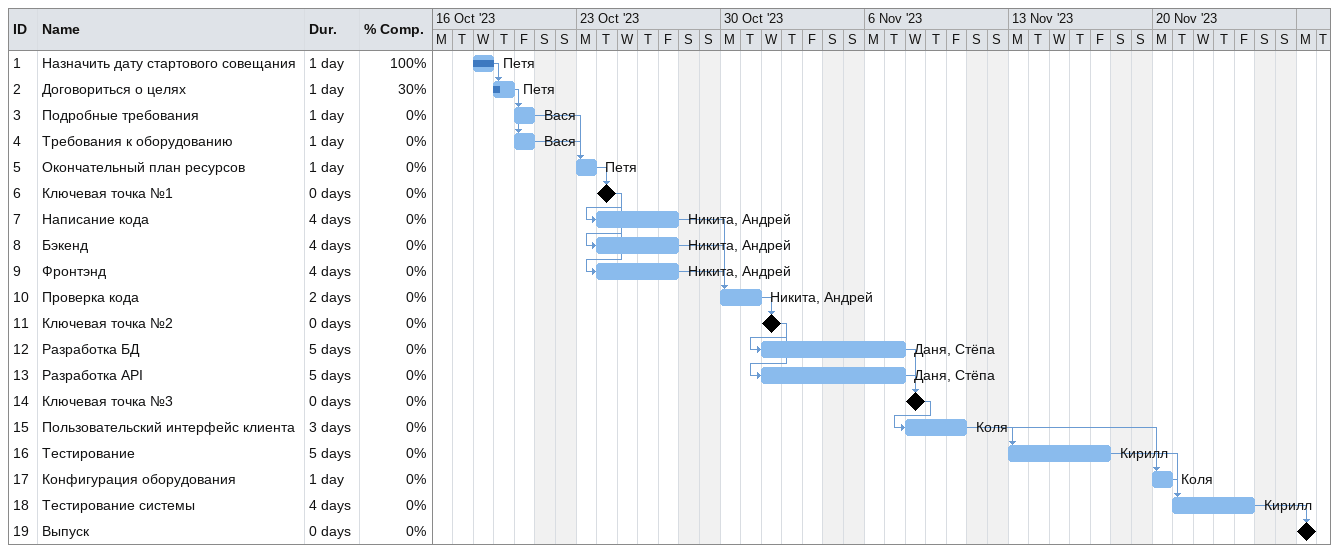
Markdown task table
| ID | Task | Duration | Start | Finish | Predecessors | Resources | % complete |
|---|---|---|---|---|---|---|---|
| 1 | Назначить дату стартового совещания | 1d | 2023-10-18 | 2023-10-18 |  | Петя | 100 |
| 2 | Договориться о целях | 1d | 2023-10-19 | 2023-10-19 | 1 | Петя | 30 |
| 3 | Подробные требования | 1d | 2023-10-20 | 2023-10-20 | 2 | Вася | 0 |
| 4 | Требования к оборудованию | 1d | 2023-10-20 | 2023-10-20 | 2 | Вася | 0 |
| 5 | Окончательный план ресурсов | 1d | 2023-10-23 | 2023-10-23 | 3, 4 | Петя | 0 |
| 6 | Ключевая точка №1 | 0d | 2023-10-24 | 2023-10-24 | 5 |  | 0 |
| 7 | Написание кода | 4d | 2023-10-24 | 2023-10-27 | 6 | Никита, Андрей | 0 |
| 8 | Бэкенд | 4d | 2023-10-24 | 2023-10-27 | 6 | Никита, Андрей | 0 |
| 9 | Фронтэнд | 4d | 2023-10-24 | 2023-10-27 | 6 | Никита, Андрей | 0 |
| 10 | Проверка кода | 2d | 2023-10-30 | 2023-10-31 | 7, 8, 9 | Никита, Андрей | 0 |
| 11 | Ключевая точка №2 | 0d | 2023-11-01 | 2023-11-01 | 10 |  | 0 |
| 12 | Разработка БД | 5d | 2023-11-01 | 2023-11-07 | 11 | Даня, Стёпа | 0 |
| 13 | Разработка API | 5d | 2023-11-01 | 2023-11-07 | 11 | Даня, Стёпа | 0 |
| 14 | Ключевая точка №3 | 0d | 2023-11-08 | 2023-11-08 | 12, 13 |  | 0 |
| 15 | Пользовательский интерфейс клиента | 3d | 2023-11-08 | 2023-11-10 | 14 | Коля | 0 |
| 16 | Тестирование | 5d | 2023-11-13 | 2023-11-17 | 15 | Кирилл | 0 |
| 17 | Конфигурация оборудования | 1d | 2023-11-20 | 2023-11-20 | 15, 16 | Коля | 0 |
| 18 | Тестирование системы | 4d | 2023-11-21 | 2023-11-24 | 16, 17 | Кирилл | 0 |
| 19 | Выпуск | 0d | 2023-11-27 | 2023-11-27 | 18 |  | 0 |
